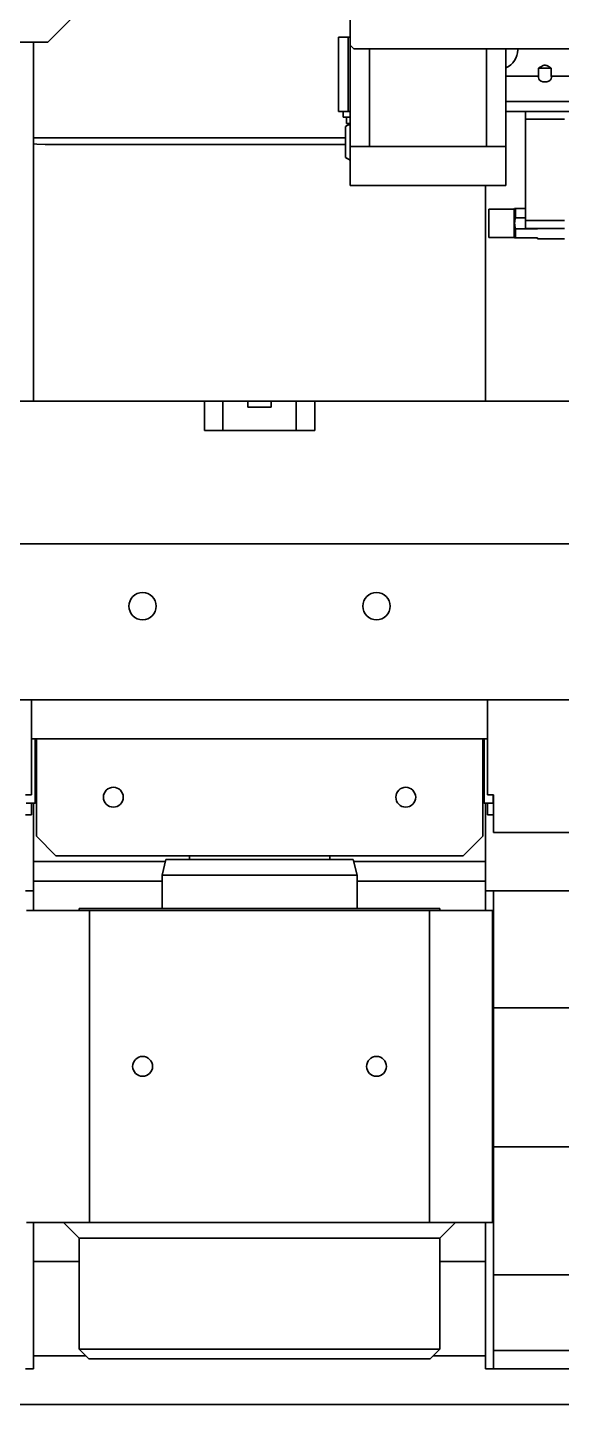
# Model space of a CAD drawing. Header units: millimetres. Extents: x -1052 to 3351, y 0 to 2015.
# Drawn here: x -371.7 to -367.65, y 1671.09 to 1681.54 of the extents above; entities that cross this region are included whole.
import ezdxf

# ---------------------------------------------------------------- set-up
doc = ezdxf.new("R2010")
doc.units = ezdxf.units.MM

msp = doc.modelspace()

# ---------------------------------------------------------------- linework, layer by layer
at = {"color": 7, "linetype": 'Continuous', "lineweight": 35}
for p, q in [((-369.253, 1685.6352), (-369.253, 1681.4047)), ((-369.253, 1685.6352), (-369.253, 1681.4047)), ((-371.5458, 1681.4269), (-371.028, 1681.9446)), ((-371.5458, 1681.4269), (-371.028, 1681.9446)), ((-369.3418, 1680.9018), (-369.3418, 1681.4639)), ((-369.3418, 1681.4639), (-369.2678, 1681.4639)), ((-369.3418, 1680.9018), (-369.3418, 1681.4639)), ((-369.3418, 1681.4639), (-369.2678, 1681.4639)), ((-369.2678, 1681.4639), (-369.2678, 1680.9018)), ((-369.253, 1681.4639), (-369.2678, 1681.4639)), ((-369.2678, 1681.4639), (-369.2678, 1680.9018)), ((-369.253, 1681.4639), (-369.2678, 1681.4639)), ((-371.5458, 1681.4269), (-372.7291, 1681.4269)), ((-371.5458, 1681.4269), (-372.7291, 1681.4269)), ((-371.6557, 1678.7029), (-371.6557, 1681.4269)), ((-371.6557, 1678.7029), (-371.6557, 1681.4269)), ((-369.253, 1681.4047), (-369.2234, 1681.3751)), ((-369.253, 1681.4047), (-369.2234, 1681.3751)), ((-369.253, 1680.6355), (-369.253, 1681.4021)), ((-369.253, 1680.6355), (-369.253, 1681.4021)), ((-369.2234, 1681.3751), (-358.6325, 1681.3751)), ((-369.2234, 1681.3751), (-358.6325, 1681.3751)), ((-369.1051, 1680.6355), (-369.1051, 1681.3751)), ((-369.1051, 1680.6355), (-369.1051, 1681.3751)), ((-368.2176, 1680.6355), (-368.2176, 1681.3751)), ((-368.2176, 1680.6355), (-368.2176, 1681.3751)), ((-368.0697, 1680.6355), (-368.0697, 1681.3751)), ((-368.0697, 1680.6355), (-368.0697, 1681.3751)), ((-367.9809, 1681.3751), (-367.9809, 1681.3677)), ((-367.9809, 1681.3751), (-367.9809, 1681.3677)), ((-367.8219, 1681.2309), (-367.7258, 1681.2309)), ((-367.8219, 1681.2309), (-367.8219, 1681.168)), ((-367.8219, 1681.2309), (-367.7258, 1681.2309)), ((-367.8219, 1681.2309), (-367.8219, 1681.168)), ((-367.7258, 1681.168), (-367.7258, 1681.2309)), ((-367.7258, 1681.168), (-367.7258, 1681.2309)), ((-368.0697, 1681.168), (-367.8219, 1681.168)), ((-368.0697, 1681.168), (-367.8219, 1681.168)), ((-367.7258, 1681.168), (-366.2133, 1681.168)), ((-367.7258, 1681.168), (-366.2133, 1681.168)), ((-368.0697, 1680.9757), (-366.2133, 1680.9757)), ((-368.0697, 1680.9757), (-366.2133, 1680.9757)), ((-369.2678, 1680.9018), (-369.3418, 1680.9018)), ((-369.2678, 1680.9018), (-369.3418, 1680.9018)), ((-369.3048, 1680.9018), (-369.3048, 1680.8574)), ((-369.3048, 1680.9018), (-369.3048, 1680.8574)), ((-369.253, 1680.8574), (-369.3048, 1680.8574)), ((-369.253, 1680.8574), (-369.3048, 1680.8574)), ((-369.253, 1680.8069), (-369.2874, 1680.787)), ((-369.253, 1680.8069), (-369.2874, 1680.787)), ((-369.2797, 1680.8574), (-369.2797, 1680.8101)), ((-369.2797, 1680.8574), (-369.2797, 1680.8101)), ((-369.253, 1680.8101), (-369.2797, 1680.8101)), ((-369.253, 1680.8101), (-369.2797, 1680.8101)), ((-369.253, 1680.9018), (-369.2678, 1680.9018)), ((-369.253, 1680.9018), (-369.2678, 1680.9018)), ((-366.2133, 1680.9018), (-368.0697, 1680.9018)), ((-366.2133, 1680.9018), (-368.0697, 1680.9018)), ((-367.9218, 1680.8426), (-367.9218, 1680.9018)), ((-367.9218, 1680.8426), (-367.9218, 1680.9018)), ((-367.6259, 1680.8426), (-367.9218, 1680.8426)), ((-367.9218, 1680.8426), (-367.9218, 1680.0734)), ((-367.6259, 1680.8426), (-367.9218, 1680.8426)), ((-367.9218, 1680.8426), (-367.9218, 1680.0734)), ((-369.2874, 1680.7021), (-371.6557, 1680.7021)), ((-369.2874, 1680.7021), (-371.6557, 1680.7021)), ((-369.2874, 1680.787), (-369.2874, 1680.552)), ((-369.2874, 1680.787), (-369.2874, 1680.552)), ((-371.5669, 1680.6503), (-369.2874, 1680.6503)), ((-371.5669, 1680.6503), (-369.2874, 1680.6503)), ((-369.253, 1680.6355), (-368.0697, 1680.6355)), ((-369.253, 1680.3397), (-369.253, 1680.6355)), ((-369.253, 1680.6355), (-368.0697, 1680.6355)), ((-369.253, 1680.3397), (-369.253, 1680.6355)), ((-368.0697, 1680.3397), (-368.0697, 1680.6355)), ((-368.0697, 1680.3397), (-368.0697, 1680.6355)), ((-369.2874, 1680.552), (-369.253, 1680.5322)), ((-369.2874, 1680.552), (-369.253, 1680.5322)), ((-369.253, 1680.3397), (-368.0697, 1680.3397)), ((-369.253, 1680.3397), (-368.0697, 1680.3397)), ((-368.224, 1678.7029), (-368.224, 1680.3397)), ((-368.224, 1678.7029), (-368.224, 1680.3397)), ((-368.0076, 1680.1607), (-368.1999, 1680.1607)), ((-368.1999, 1680.1607), (-368.1999, 1680.0535)), ((-368.0076, 1680.1607), (-368.1999, 1680.1607)), ((-368.1999, 1680.1607), (-368.1999, 1680.0535)), ((-368.0039, 1680.1644), (-368.0076, 1680.1607)), ((-368.0039, 1680.1644), (-368.0076, 1680.1607)), ((-368.0076, 1680.1607), (-368.0076, 1680.0535)), ((-368.0076, 1680.1607), (-368.0076, 1680.0535)), ((-367.9965, 1680.1644), (-368.0039, 1680.1644)), ((-367.9965, 1680.1644), (-368.0039, 1680.1644)), ((-367.9965, 1680.1644), (-367.9965, 1680.0946)), ((-367.9218, 1680.1644), (-367.9965, 1680.1644)), ((-367.9965, 1680.1644), (-367.9965, 1680.0946)), ((-367.9218, 1680.1644), (-367.9965, 1680.1644)), ((-367.9965, 1680.0946), (-367.9218, 1680.0946)), ((-367.9965, 1680.0946), (-367.9218, 1680.0946)), ((-368.1999, 1680.0535), (-368.1999, 1679.9462)), ((-368.1999, 1680.0535), (-368.1999, 1679.9462)), ((-368.0076, 1680.0535), (-368.0076, 1679.9462)), ((-368.0076, 1680.0535), (-368.0076, 1679.9462)), ((-367.9965, 1680.0123), (-367.9965, 1679.9425)), ((-367.8301, 1680.0123), (-367.9965, 1680.0123)), ((-367.9965, 1680.0123), (-367.9965, 1679.9425)), ((-367.8301, 1680.0123), (-367.9965, 1680.0123)), ((-367.9218, 1680.0734), (-367.6259, 1680.0734)), ((-367.9218, 1680.0143), (-367.9218, 1680.0734)), ((-367.9218, 1680.0734), (-367.6259, 1680.0734)), ((-367.9218, 1680.0143), (-367.9218, 1680.0734)), ((-367.6259, 1680.0143), (-367.9218, 1680.0143)), ((-367.6259, 1680.0143), (-367.9218, 1680.0143)), ((-368.1999, 1679.9462), (-368.0076, 1679.9462)), ((-368.1999, 1679.9462), (-368.0076, 1679.9462)), ((-368.0076, 1679.9462), (-368.0039, 1679.9425)), ((-368.0076, 1679.9462), (-368.0039, 1679.9425)), ((-368.0039, 1679.9425), (-367.9965, 1679.9425)), ((-368.0039, 1679.9425), (-367.9965, 1679.9425)), ((-367.9965, 1679.9425), (-367.8301, 1679.9425)), ((-367.9965, 1679.9425), (-367.8301, 1679.9425)), ((-367.8301, 1679.9425), (-367.8301, 1679.9351)), ((-367.8301, 1679.9425), (-367.8301, 1679.9351)), ((-367.8301, 1679.9351), (-367.6259, 1679.9351)), ((-367.8301, 1679.9351), (-367.6259, 1679.9351)), ((-372.6911, 1678.7029), (-370.3582, 1678.7029)), ((-372.6911, 1678.7029), (-370.3582, 1678.7029)), ((-370.3582, 1678.481), (-370.3582, 1678.7029)), ((-370.3582, 1678.7029), (-370.2187, 1678.7029)), ((-370.3582, 1678.481), (-370.3582, 1678.7029)), ((-370.3582, 1678.7029), (-370.2187, 1678.7029)), ((-370.2187, 1678.7029), (-370.2187, 1678.481)), ((-370.0286, 1678.7029), (-370.2187, 1678.7029)), ((-370.2187, 1678.7029), (-370.2187, 1678.481)), ((-370.0286, 1678.7029), (-370.2187, 1678.7029)), ((-370.0286, 1678.7029), (-370.0286, 1678.6585)), ((-370.0286, 1678.7029), (-369.8511, 1678.7029)), ((-370.0286, 1678.7029), (-370.0286, 1678.6585)), ((-370.0286, 1678.7029), (-369.8511, 1678.7029)), ((-370.0286, 1678.6585), (-369.8511, 1678.6585)), ((-370.0286, 1678.6585), (-369.8511, 1678.6585)), ((-369.8511, 1678.6585), (-369.8511, 1678.7029)), ((-369.6609, 1678.7029), (-369.8511, 1678.7029)), ((-369.8511, 1678.6585), (-369.8511, 1678.7029)), ((-369.6609, 1678.7029), (-369.8511, 1678.7029)), ((-369.6609, 1678.481), (-369.6609, 1678.7029)), ((-369.6609, 1678.7029), (-369.5215, 1678.7029)), ((-369.6609, 1678.481), (-369.6609, 1678.7029)), ((-369.6609, 1678.7029), (-369.5215, 1678.7029)), ((-369.5215, 1678.7029), (-369.5215, 1678.481)), ((-369.5215, 1678.7029), (-367.1885, 1678.7029)), ((-369.5215, 1678.7029), (-369.5215, 1678.481)), ((-369.5215, 1678.7029), (-367.1885, 1678.7029)), ((-369.5215, 1678.481), (-370.3582, 1678.481)), ((-369.5215, 1678.481), (-370.3582, 1678.481)), ((-372.7291, 1677.6231), (-365.0585, 1677.6231)), ((-372.7291, 1677.6231), (-365.0585, 1677.6231)), ((-372.7291, 1676.4398), (-365.7981, 1676.4398)), ((-372.7291, 1676.4398), (-365.7981, 1676.4398)), ((-371.6705, 1675.7186), (-371.6705, 1676.4398)), ((-371.6705, 1675.7186), (-371.6705, 1676.4398)), ((-368.2092, 1675.7186), (-368.2092, 1676.4398)), ((-368.2092, 1675.7186), (-368.2092, 1676.4398)), ((-368.2092, 1676.1439), (-371.6705, 1676.1439)), ((-368.2092, 1676.1439), (-371.6705, 1676.1439)), ((-371.6438, 1676.1191), (-371.6438, 1676.1439)), ((-371.6438, 1676.1191), (-371.6438, 1676.1439)), ((-371.6438, 1675.6558), (-371.6438, 1676.1191)), ((-371.6438, 1675.6558), (-371.6438, 1676.1191)), ((-371.6409, 1676.1439), (-371.6409, 1675.6587)), ((-371.6409, 1676.1439), (-371.6409, 1675.6587)), ((-371.6335, 1676.1439), (-371.6335, 1675.4043)), ((-371.6335, 1676.1439), (-371.6335, 1675.4043)), ((-368.2462, 1675.4043), (-368.2462, 1676.1439)), ((-368.2462, 1675.4043), (-368.2462, 1676.1439)), ((-368.2388, 1676.1317), (-368.2388, 1676.1439)), ((-368.2388, 1676.1317), (-368.2388, 1676.1439)), ((-368.2388, 1675.6587), (-368.2388, 1676.1317)), ((-368.2388, 1675.6587), (-368.2388, 1676.1317)), ((-368.2358, 1676.1439), (-368.2358, 1675.6558)), ((-368.2358, 1676.1439), (-368.2358, 1675.6558)), ((-371.6409, 1675.9368), (-371.6335, 1675.9368)), ((-371.6409, 1675.9368), (-371.6335, 1675.9368)), ((-368.2462, 1675.9368), (-368.2388, 1675.9368)), ((-368.2462, 1675.9368), (-368.2388, 1675.9368)), ((-371.6705, 1675.7186), (-371.7148, 1675.7186)), ((-371.6705, 1675.7186), (-371.7148, 1675.7186)), ((-371.6335, 1675.7889), (-371.6409, 1675.7889)), ((-371.6335, 1675.7889), (-371.6409, 1675.7889)), ((-368.2388, 1675.7889), (-368.2462, 1675.7889)), ((-368.2388, 1675.7889), (-368.2462, 1675.7889)), ((-368.1648, 1675.7186), (-368.2092, 1675.7186)), ((-368.1648, 1675.7186), (-368.2092, 1675.7186)), ((-368.1678, 1675.6558), (-368.1678, 1675.7186)), ((-368.1678, 1675.6558), (-368.1678, 1675.7186)), ((-368.1648, 1675.4339), (-368.1648, 1675.7186)), ((-368.1648, 1675.4339), (-368.1648, 1675.7186)), ((-371.7119, 1675.6558), (-371.6438, 1675.6558)), ((-371.7119, 1675.6558), (-371.6438, 1675.6558)), ((-371.6705, 1675.6558), (-371.6705, 1675.567)), ((-371.6705, 1675.6558), (-371.6705, 1675.567)), ((-371.6557, 1674.9902), (-371.6557, 1675.6558)), ((-371.6557, 1674.9902), (-371.6557, 1675.6558)), ((-371.6438, 1675.6558), (-371.6409, 1675.6587)), ((-371.6438, 1675.6558), (-371.6409, 1675.6587)), ((-371.6335, 1675.6803), (-371.6409, 1675.6803)), ((-371.6335, 1675.6803), (-371.6409, 1675.6803)), ((-368.2388, 1675.6803), (-368.2462, 1675.6803)), ((-368.2388, 1675.6803), (-368.2462, 1675.6803)), ((-368.2388, 1675.6587), (-368.2358, 1675.6558)), ((-368.2388, 1675.6587), (-368.2358, 1675.6558)), ((-368.2358, 1675.6558), (-368.1678, 1675.6558)), ((-368.2358, 1675.6558), (-368.1678, 1675.6558)), ((-368.224, 1674.9902), (-368.224, 1675.6558)), ((-368.224, 1674.9902), (-368.224, 1675.6558)), ((-368.2092, 1675.567), (-368.2092, 1675.6558)), ((-368.2092, 1675.567), (-368.2092, 1675.6558)), ((-368.1678, 1675.6558), (-368.1648, 1675.6587)), ((-368.1678, 1675.6558), (-368.1648, 1675.6587)), ((-371.7148, 1675.567), (-371.6705, 1675.567)), ((-371.7148, 1675.567), (-371.6705, 1675.567)), ((-368.2092, 1675.567), (-368.1648, 1675.567)), ((-368.2092, 1675.567), (-368.1648, 1675.567)), ((-371.6335, 1675.4043), (-371.4856, 1675.2564)), ((-371.6335, 1675.4043), (-371.4856, 1675.2564)), ((-368.3941, 1675.2564), (-368.2462, 1675.4043)), ((-368.3941, 1675.2564), (-368.2462, 1675.4043)), ((-368.1648, 1675.4339), (-367.0998, 1675.4339)), ((-368.1648, 1675.4339), (-367.0998, 1675.4339)), ((-371.6557, 1675.212), (-370.6535, 1675.212)), ((-371.6557, 1675.212), (-370.6535, 1675.212)), ((-371.4856, 1675.2564), (-368.3941, 1675.2564)), ((-371.4856, 1675.2564), (-368.3941, 1675.2564)), ((-370.6498, 1675.2268), (-370.6794, 1675.1085)), ((-370.6498, 1675.2268), (-370.6794, 1675.1085)), ((-370.6498, 1675.2268), (-369.2298, 1675.2268)), ((-370.6498, 1675.2268), (-369.2298, 1675.2268)), ((-370.4723, 1675.2564), (-370.4723, 1675.2268)), ((-370.4723, 1675.2564), (-370.4723, 1675.2268)), ((-369.4073, 1675.2268), (-369.4073, 1675.2564)), ((-369.4073, 1675.2268), (-369.4073, 1675.2564)), ((-369.2002, 1675.1085), (-369.2298, 1675.2268)), ((-369.2002, 1675.1085), (-369.2298, 1675.2268)), ((-369.2261, 1675.212), (-368.224, 1675.212)), ((-369.2261, 1675.212), (-368.224, 1675.212)), ((-371.6557, 1675.0641), (-370.6794, 1675.0641)), ((-371.6557, 1675.0641), (-370.6794, 1675.0641)), ((-370.6794, 1675.1085), (-370.6794, 1674.857)), ((-369.2002, 1675.1085), (-370.6794, 1675.1085)), ((-370.6794, 1675.1085), (-370.6794, 1674.857)), ((-369.2002, 1675.1085), (-370.6794, 1675.1085)), ((-369.2002, 1674.857), (-369.2002, 1675.1085)), ((-369.2002, 1674.857), (-369.2002, 1675.1085)), ((-369.2002, 1675.0641), (-368.224, 1675.0641)), ((-369.2002, 1675.0641), (-368.224, 1675.0641)), ((-371.7148, 1674.9902), (-371.6557, 1674.9902)), ((-371.7148, 1674.9902), (-371.6557, 1674.9902)), ((-371.6557, 1674.8422), (-371.6557, 1674.9902)), ((-371.6557, 1674.8422), (-371.6557, 1674.9902)), ((-368.224, 1674.8422), (-368.224, 1674.9902)), ((-368.1648, 1674.9902), (-368.224, 1674.9902)), ((-368.224, 1674.8422), (-368.224, 1674.9902)), ((-368.1648, 1674.9902), (-368.224, 1674.9902)), ((-367.159, 1674.9902), (-368.1648, 1674.9902)), ((-368.1648, 1674.1026), (-368.1648, 1674.9902)), ((-367.159, 1674.9902), (-368.1648, 1674.9902)), ((-368.1648, 1674.1026), (-368.1648, 1674.9902)), ((-371.3081, 1674.857), (-371.3081, 1674.8422)), ((-371.3081, 1674.857), (-368.5716, 1674.857)), ((-371.3081, 1674.857), (-371.3081, 1674.8422)), ((-371.3081, 1674.857), (-368.5716, 1674.857)), ((-368.5716, 1674.8422), (-368.5716, 1674.857)), ((-368.5716, 1674.8422), (-368.5716, 1674.857)), ((-371.7074, 1674.8422), (-371.2302, 1674.8422)), ((-371.7074, 1674.8422), (-371.2302, 1674.8422)), ((-371.2302, 1672.4755), (-371.2302, 1674.8422)), ((-368.6495, 1674.8422), (-371.2302, 1674.8422)), ((-371.2302, 1672.4755), (-371.2302, 1674.8422)), ((-368.6495, 1674.8422), (-371.2302, 1674.8422)), ((-368.6495, 1674.8422), (-368.6495, 1672.4755)), ((-368.6495, 1674.8422), (-368.1722, 1674.8422)), ((-368.6495, 1674.8422), (-368.6495, 1672.4755)), ((-368.6495, 1674.8422), (-368.1722, 1674.8422)), ((-368.1722, 1672.4755), (-368.1722, 1674.8422)), ((-368.1722, 1672.4755), (-368.1722, 1674.8422)), ((-368.1648, 1674.2506), (-368.1722, 1674.2506)), ((-368.1648, 1674.2506), (-368.1722, 1674.2506)), ((-367.159, 1674.1026), (-368.1648, 1674.1026)), ((-368.1648, 1673.0476), (-368.1648, 1674.1026)), ((-367.159, 1674.1026), (-368.1648, 1674.1026)), ((-368.1648, 1673.0476), (-368.1648, 1674.1026)), ((-368.1722, 1673.0672), (-368.1648, 1673.0672)), ((-368.1722, 1673.0672), (-368.1648, 1673.0672)), ((-367.159, 1673.0476), (-368.1648, 1673.0476)), ((-368.1648, 1672.0769), (-368.1648, 1673.0476)), ((-367.159, 1673.0476), (-368.1648, 1673.0476)), ((-368.1648, 1672.0769), (-368.1648, 1673.0476)), ((-371.7074, 1672.4755), (-371.2302, 1672.4755)), ((-371.7074, 1672.4755), (-371.2302, 1672.4755)), ((-371.6557, 1671.3662), (-371.6557, 1672.4755)), ((-371.6557, 1671.3662), (-371.6557, 1672.4755)), ((-371.4264, 1672.4755), (-371.3081, 1672.3572)), ((-371.4264, 1672.4755), (-371.3081, 1672.3572)), ((-368.6495, 1672.4755), (-371.2302, 1672.4755)), ((-368.6495, 1672.4755), (-371.2302, 1672.4755)), ((-368.6495, 1672.4755), (-368.1722, 1672.4755)), ((-368.6495, 1672.4755), (-368.1722, 1672.4755)), ((-368.5716, 1672.3572), (-368.4532, 1672.4755)), ((-368.5716, 1672.3572), (-368.4532, 1672.4755)), ((-368.224, 1671.3662), (-368.224, 1672.4755)), ((-368.224, 1671.3662), (-368.224, 1672.4755)), ((-371.3081, 1672.3572), (-371.3081, 1671.5141)), ((-368.5716, 1672.3572), (-371.3081, 1672.3572)), ((-371.3081, 1672.3572), (-371.3081, 1671.5141)), ((-368.5716, 1672.3572), (-371.3081, 1672.3572)), ((-368.5716, 1671.5141), (-368.5716, 1672.3572)), ((-368.5716, 1671.5141), (-368.5716, 1672.3572)), ((-371.6557, 1672.1797), (-371.3081, 1672.1797)), ((-371.6557, 1672.1797), (-371.3081, 1672.1797)), ((-368.5716, 1672.1797), (-368.224, 1672.1797)), ((-368.5716, 1672.1797), (-368.224, 1672.1797)), ((-367.159, 1672.0769), (-368.1648, 1672.0769)), ((-368.1648, 1671.505), (-368.1648, 1672.0769)), ((-367.159, 1672.0769), (-368.1648, 1672.0769)), ((-368.1648, 1671.505), (-368.1648, 1672.0769)), ((-371.3081, 1671.5141), (-371.2341, 1671.4401)), ((-371.3081, 1671.5141), (-368.5716, 1671.5141)), ((-371.3081, 1671.5141), (-371.2341, 1671.4401)), ((-371.3081, 1671.5141), (-368.5716, 1671.5141)), ((-368.6455, 1671.4401), (-368.5716, 1671.5141)), ((-368.6455, 1671.4401), (-368.5716, 1671.5141)), ((-371.2586, 1671.4646), (-371.6557, 1671.4646)), ((-371.2586, 1671.4646), (-371.6557, 1671.4646)), ((-368.6455, 1671.4401), (-371.2341, 1671.4401)), ((-368.6455, 1671.4401), (-371.2341, 1671.4401)), ((-368.224, 1671.4646), (-368.6211, 1671.4646)), ((-368.224, 1671.4646), (-368.6211, 1671.4646)), ((-367.159, 1671.505), (-368.1648, 1671.505)), ((-368.1648, 1671.3662), (-368.1648, 1671.505)), ((-367.159, 1671.505), (-368.1648, 1671.505)), ((-368.1648, 1671.3662), (-368.1648, 1671.505)), ((-371.6557, 1671.3662), (-371.7148, 1671.3662)), ((-371.6557, 1671.3662), (-371.7148, 1671.3662)), ((-368.224, 1671.3662), (-368.1648, 1671.3662)), ((-368.224, 1671.3662), (-368.1648, 1671.3662)), ((-367.159, 1671.3662), (-368.1648, 1671.3662)), ((-367.159, 1671.3662), (-368.1648, 1671.3662)), ((-366.5377, 1671.0948), (-372.7291, 1671.0948)), ((-366.5377, 1671.0948), (-372.7291, 1671.0948))]:
    msp.add_line(p, q, dxfattribs=at)
msp.add_lwpolyline([(-371.6557, 1680.6557), (-371.6296, 1680.653), (-371.5669, 1680.6503)], dxfattribs=at)
msp.add_lwpolyline([(-371.6557, 1680.6557), (-371.6296, 1680.653), (-371.5669, 1680.6503)], dxfattribs=at)
for centre, radius in [((-370.8273, 1677.1498), 0.1035), ((-370.8273, 1677.1498), 0.1035), ((-369.0523, 1677.1498), 0.1035), ((-369.0523, 1677.1498), 0.1035), ((-371.0492, 1675.7002), 0.0754), ((-371.0492, 1675.7002), 0.0754), ((-368.8304, 1675.7002), 0.0754), ((-368.8304, 1675.7002), 0.0754), ((-370.8273, 1673.6589), 0.0754), ((-370.8273, 1673.6589), 0.0754), ((-369.0523, 1673.6589), 0.0754), ((-369.0523, 1673.6589), 0.0754)]:
    msp.add_circle(centre, radius, dxfattribs=at)
msp.add_arc((-368.1289, 1681.3677), 0.1479, 293.57818, 0, dxfattribs=at)
msp.add_arc((-368.1289, 1681.3677), 0.1479, 293.57818, 0, dxfattribs=at)
msp.add_ellipse((-367.7738, 1681.1584), major_axis=(0.0503, 0), ratio=0.65, start_param=2.8430605, end_param=6.5817175, dxfattribs=at)
msp.add_ellipse((-367.7738, 1681.1584), major_axis=(0.0503, 0), ratio=0.65, start_param=2.8430605, end_param=6.5817175, dxfattribs=at)
for points, knots in [([(-367.7258, 1681.2309), (-367.7367, 1681.2374), (-367.7512, 1681.246), (-367.7704, 1681.2528), (-367.7824, 1681.2515), (-367.7971, 1681.2448), (-367.8105, 1681.2374), (-367.8198, 1681.2321), (-367.8219, 1681.2309)], [0, 0, 0, 0, 2.5908559, 3.4220742, 4.0620129, 4.990732, 6.6769351, 7.1688316, 7.1688316, 7.1688316, 7.1688316]), ([(-367.7258, 1681.2309), (-367.7367, 1681.2374), (-367.7512, 1681.246), (-367.7704, 1681.2528), (-367.7824, 1681.2515), (-367.7971, 1681.2448), (-367.8105, 1681.2374), (-367.8198, 1681.2321), (-367.8219, 1681.2309)], [0, 0, 0, 0, 2.5908559, 3.4220742, 4.0620129, 4.990732, 6.6769351, 7.1688316, 7.1688316, 7.1688316, 7.1688316]), ([(-369.2874, 1680.787), (-369.2763, 1680.7938), (-369.265, 1680.8007), (-369.2533, 1680.8022), (-369.253, 1680.8022)], [0, 0, 0, 0, 2.4949987, 2.5512686, 2.5512686, 2.5512686, 2.5512686]), ([(-369.2874, 1680.787), (-369.2763, 1680.7938), (-369.265, 1680.8007), (-369.2533, 1680.8022), (-369.253, 1680.8022)], [0, 0, 0, 0, 2.4949987, 2.5512686, 2.5512686, 2.5512686, 2.5512686]), ([(-369.253, 1680.5373), (-369.2546, 1680.5376), (-369.2662, 1680.5397), (-369.2775, 1680.5463), (-369.2874, 1680.552)], [0, 0, 0, 0, 0.3357575, 2.5391695, 2.5391695, 2.5391695, 2.5391695]), ([(-369.253, 1680.5373), (-369.2546, 1680.5376), (-369.2662, 1680.5397), (-369.2775, 1680.5463), (-369.2874, 1680.552)], [0, 0, 0, 0, 0.3357575, 2.5391695, 2.5391695, 2.5391695, 2.5391695]), ([(-367.9965, 1680.0123), (-368.0002, 1680.026), (-368.0076, 1680.0535), (-368.0002, 1680.0809), (-367.9965, 1680.0946)], [0, 0, 0, 0, 2.8340539, 5.6688699, 5.6688699, 5.6688699, 5.6688699]), ([(-367.9965, 1680.0123), (-368.0002, 1680.026), (-368.0076, 1680.0535), (-368.0002, 1680.0809), (-367.9965, 1680.0946)], [0, 0, 0, 0, 2.8340539, 5.6688699, 5.6688699, 5.6688699, 5.6688699])]:
    msp.add_open_spline(points, degree=3, knots=knots, dxfattribs=at)

doc.saveas('drawing.dxf')
